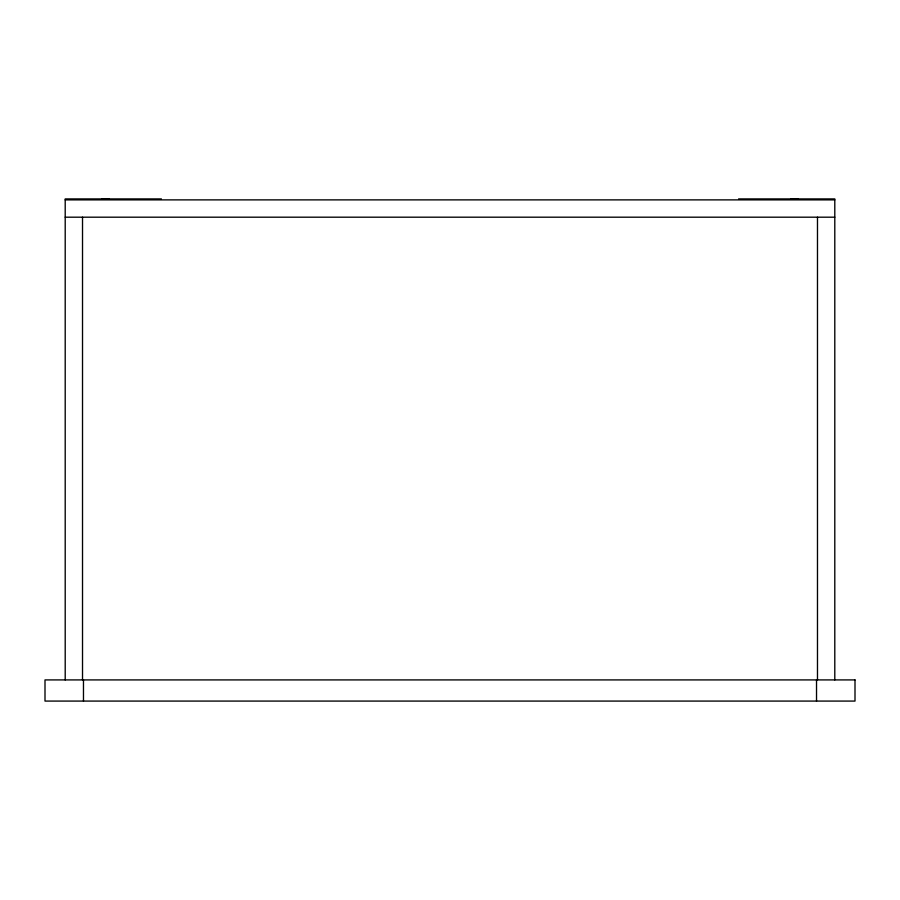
<?xml version="1.0" encoding="UTF-8"?>
<svg xmlns="http://www.w3.org/2000/svg" width="900" height="900" viewBox="0 0 900 900"><rect width="100%" height="100%" fill="white"/><g stroke="black" fill="none" stroke-linecap="round" stroke-linejoin="round"><path stroke-width="1.35" d="M161.404 198.922L65.205 198.922L65.205 679.916M738.596 198.922L834.795 198.922L834.795 679.916M65.205 199.879L834.795 199.879M65.205 217.192L834.795 217.192M817.481 217.192L817.481 679.916M816.525 679.916L816.525 701.077M83.475 679.916L83.475 701.077M82.519 217.192L82.519 679.916M790.627 199.102A38.475 38.475 0 0 1 798.154 199.102M101.846 199.102A38.475 38.475 0 0 1 109.373 199.102M855 679.916L45 679.916L45 701.077L855 701.077L855 679.916"/></g></svg>
